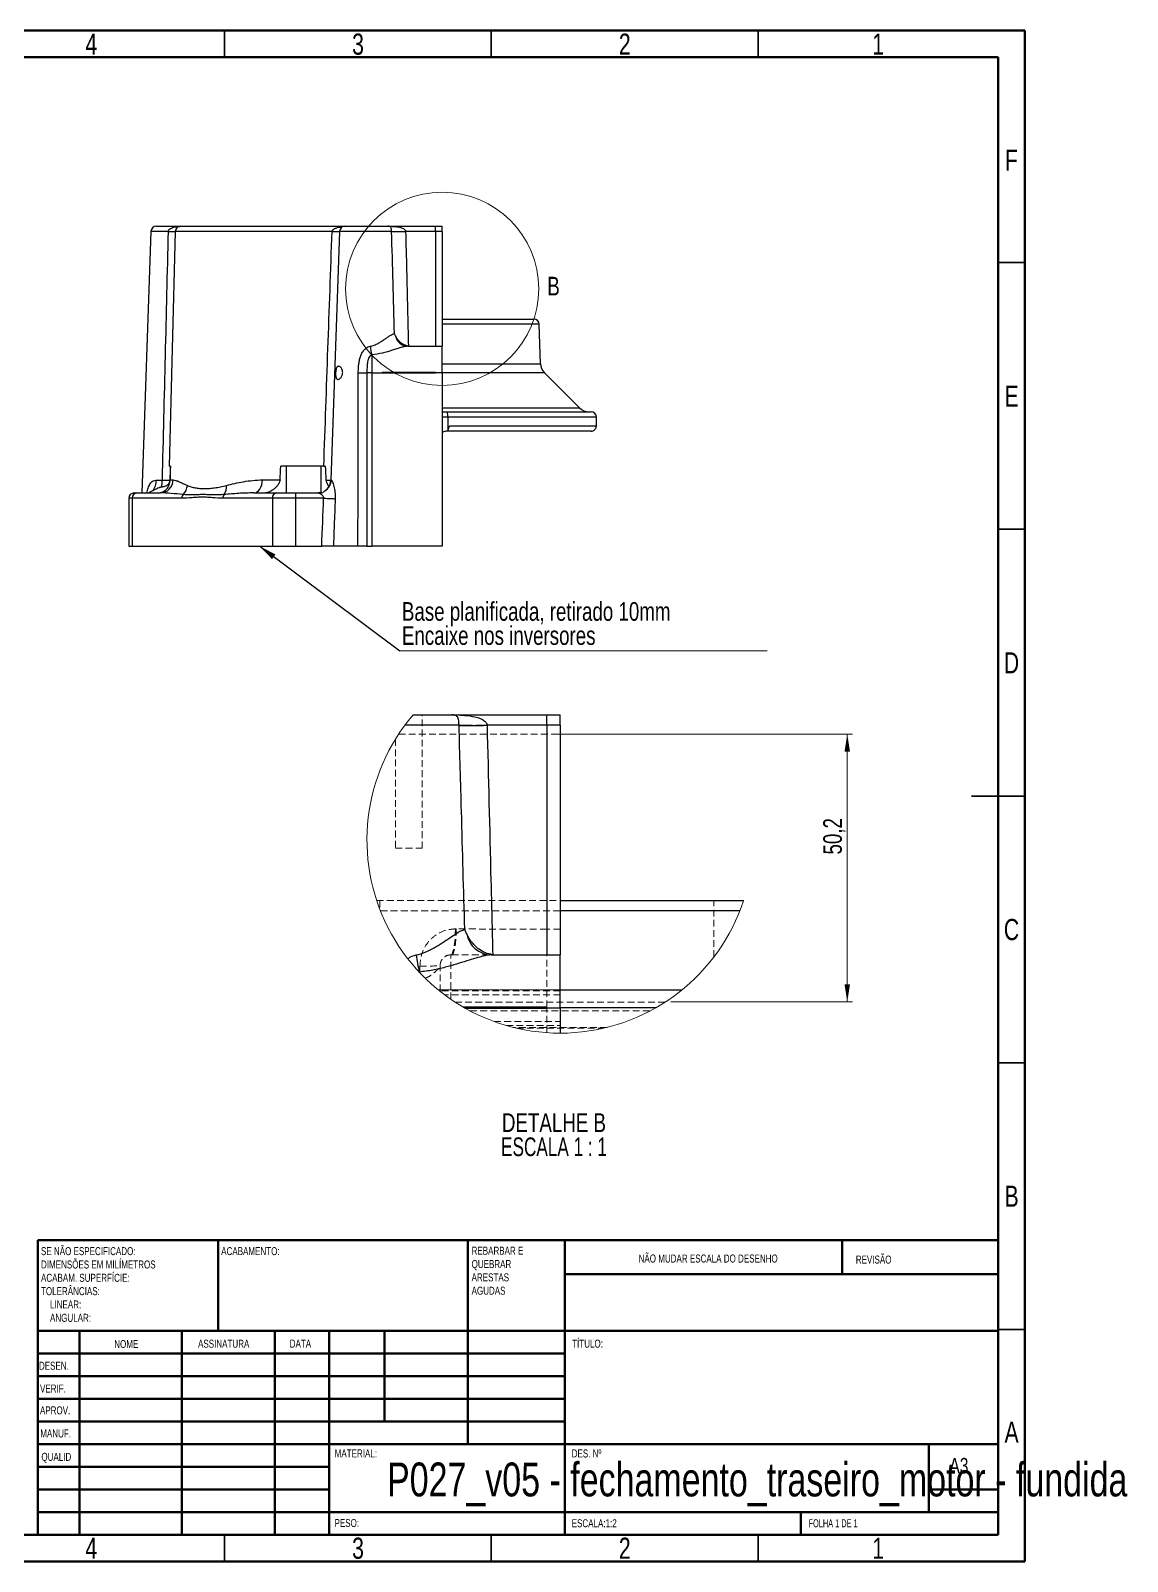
# Model space of a CAD drawing. Header units: millimetres. Extents: x 15 to 434, y 5 to 292.
# Drawn here: x 228.6 to 434.2, y 5 to 292 of the extents above; entities that cross this region are included whole.
import ezdxf

# ---------------------------------------------------------------- set-up
doc = ezdxf.new("R2010")
doc.units = ezdxf.units.MM
doc.linetypes.add('HIDDEN', pattern=[1.905, 1.27, -0.635])
doc.styles.add('SLDTEXTSTYLE0', font='TXT', dxfattribs={"width": 0.75})
doc.styles.add('SLDTEXTSTYLE1', font='TXT', dxfattribs={"width": 0.6875})
doc.dimstyles.new('SLDDIMSTYLE2', dxfattribs={"dimtxt": 0.18, "dimasz": 3.302, "dimexe": 0, "dimexo": 0.0625, "dimgap": 0, "dimtad": 0, "dimtih": 1, "dimtoh": 1, "dimdec": 0, "dimrnd": 1e-09, "dimzin": 0, "dimdsep": 46, "dimtxsty": 'Standard', "dimsah": 1, "dimcen": 0.09, "dimadec": 0, "dimazin": 0, "dimtfac": 3.302, "dimtdec": 0, "dimtofl": 0, "dimtmove": 0, "dimatfit": 3, "dimfxl": 1, "dimfrac": 2, "dimtolj": 1, "dimtzin": 0, "dimarcsym": 0})
doc.dimstyles.new('SLDDIMSTYLE7', dxfattribs={"dimtxt": 3.5, "dimasz": 3.302, "dimexe": 0, "dimexo": 0.0625, "dimgap": 0.875, "dimtad": 1, "dimdec": 1, "dimrnd": 1e-09, "dimzin": 12, "dimdsep": 46, "dimtxsty": 'SLDTEXTSTYLE0', "dimsah": 1, "dimcen": 0.09, "dimadec": 0, "dimazin": 3, "dimtfac": 1, "dimtdec": 1, "dimtofl": 0, "dimtmove": 0, "dimatfit": 3, "dimfxl": 1, "dimfrac": 2, "dimtolj": 1, "dimtzin": 12, "dimarcsym": 0})

# ---------------------------------------------------------------- blocks, each defined once
blk = doc.blocks.new('SW_NOTE_0')
at = {"color": 0, "linetype": 'Continuous', "lineweight": 0, "char_height": 1.5, "attachment_point": 1, "style": 'SLDTEXTSTYLE0'}
for s, insert in [('SE NÃO ESPECIFICADO:', (0, 1.93)), ('ACABAM. SUPERFÍCIE:', (0, -3.07)), ('DIMENSÕES EM MILÍMETROS', (0, -0.57)), ('TOLERÂNCIAS:', (0, -5.57)), ('LINEAR:', (1.69, -8.07)), ('ANGULAR:', (1.69, -10.57))]:
    blk.add_mtext(s, dxfattribs=dict(at, insert=insert))
blk = doc.blocks.new('SW_NOTE_1')
at = {"color": 0, "linetype": 'Continuous', "lineweight": 0, "char_height": 1.5, "attachment_point": 1, "style": 'SLDTEXTSTYLE0'}
for s, insert in [('REBARBAR E', (0, 1.93)), ('QUEBRAR', (0, -0.57)), ('ARESTAS', (0, -3.07)), ('AGUDAS', (0, -5.57))]:
    blk.add_mtext(s, dxfattribs=dict(at, insert=insert))
blk = doc.blocks.new('SW_NOTE_10')
at = {"color": 0, "linetype": 'Continuous', "lineweight": 0}
blk.add_line((68.83, 0), (0, 0), dxfattribs=at)
at = {"color": 0, "linetype": 'Continuous', "lineweight": 0, "char_height": 3.5, "attachment_point": 1, "style": 'SLDTEXTSTYLE0'}
for s, insert in [('Base planificada, retirado 10mm', (0.38, 9.15)), ('Encaixe nos inversores', (0.38, 4.63))]:
    blk.add_mtext(s, dxfattribs=dict(at, insert=insert))
blk = doc.blocks.new('_D_8')
at = {"color": 7, "linetype": 'Continuous', "lineweight": 18}
for p, q in [((326.41, 160.12), (382.73, 160.12)), ((381.73, 109.88), (381.73, 160.12)), ((348.63, 109.88), (382.73, 109.88))]:
    blk.add_line(p, q, dxfattribs=at)
for points in [[(381.73, 160.12), (381.22, 156.82), (382.24, 156.82)], [(381.73, 109.88), (382.24, 113.18), (381.22, 113.18)]]:
    blk.add_solid(points, dxfattribs=at)
at = {"color": 7, "linetype": 'Continuous', "lineweight": 18, "insert": (377.22, 137.53), "char_height": 3.5, "attachment_point": 1, "rotation": 90, "style": 'SLDTEXTSTYLE0'}
blk.add_mtext('50,2', dxfattribs=at)
blk = doc.blocks.new('SW_NOTE_11')
at = {"color": 0, "linetype": 'Continuous', "lineweight": 0, "char_height": 3.5, "attachment_point": 2}
for s, insert, style in [('DETALHE B', (13.12, 4.51), 'SLDTEXTSTYLE0'), ('ESCALA 1 : 1', (13.13, -0.01), 'SLDTEXTSTYLE1')]:
    blk.add_mtext(s, dxfattribs=dict(at, insert=insert, style=style))

msp = doc.modelspace()

# ---------------------------------------------------------------- linework, layer by layer
at = {"color": 7, "linetype": 'Continuous', "lineweight": 70}
for p, q in [((15, 292), (415, 292)), ((415, 292), (415, 5)), ((20, 287), (410, 287)), ((410, 287), (410, 10)), ((410, 10), (20, 10)), ((415, 5), (15, 5))]:
    msp.add_line(p, q, dxfattribs=at)
at = {"color": 7, "linetype": 'Continuous', "lineweight": 35}
for p, q in [((265, 287), (265, 292)), ((315, 287), (315, 292)), ((365, 287), (365, 292)), ((410, 248.5), (415, 248.5)), ((410, 198.5), (415, 198.5)), ((415, 148.5), (405, 148.5)), ((410, 148.5), (415, 148.5)), ((410, 98.5), (415, 98.5)), ((410, 48.5), (415, 48.5)), ((265, 10), (265, 5)), ((315, 10), (315, 5)), ((365, 10), (365, 5))]:
    msp.add_line(p, q, dxfattribs=at)
at = {"color": 7, "linetype": 'Continuous', "lineweight": 25}
for p, q in [((251.212, 254.359), (249.5, 205.324)), ((252.212, 255.324), (256.766, 255.324)), ((255.766, 254.35), (254.613, 210.324)), ((256.766, 255.324), (287.567, 255.324)), ((286.567, 254.359), (284.939, 207.737)), ((287.567, 255.324), (295.635, 255.324)), ((295.635, 255.324), (304.542, 255.324)), ((304.542, 254.35), (298.943, 254.35)), ((304.542, 254.35), (304.542, 255.324)), ((304.542, 255.324), (305.792, 255.324)), ((304.542, 254.35), (304.542, 232.824)), ((305.792, 254.35), (304.542, 254.35)), ((305.792, 254.35), (305.792, 255.324)), ((305.792, 254.35), (305.792, 232.824)), ((305.792, 237.904), (322.976, 237.904)), ((324.234, 229.531), (323.975, 236.939)), ((299.342, 232.824), (305.792, 232.824)), ((305.792, 227.824), (305.792, 232.824)), ((292.602, 231.209), (292.602, 227.824)), ((291.695, 227.814), (291.695, 227.814)), ((292.602, 227.824), (292.602, 195.324)), ((292.602, 227.824), (294.542, 227.824)), ((294.542, 227.923), (294.542, 227.824)), ((304.542, 227.923), (294.542, 227.923)), ((294.542, 227.824), (304.542, 227.824)), ((304.542, 227.824), (304.542, 227.923)), ((305.792, 227.824), (304.542, 227.824)), ((305.792, 227.824), (305.792, 195.324)), ((331.56, 221.256), (324.965, 227.851)), ((305.774, 220.524), (306.774, 220.524)), ((306.774, 220.524), (333.713, 220.524)), ((306.85, 219.524), (306.85, 216.899)), ((334.713, 217.899), (334.713, 219.524)), ((306.85, 216.899), (306.822, 216.899)), ((254.846, 210.324), (254.613, 210.324)), ((283.605, 210.324), (275.54, 210.324)), ((276.533, 210.324), (276.533, 205.324)), ((283.038, 210.324), (283.038, 205.324)), ((252.205, 207.737), (253.345, 207.737)), ((254.792, 207.758), (255.374, 207.758)), ((272.11, 207.758), (275.395, 207.758)), ((247.042, 204.324), (247.042, 195.324)), ((256.996, 204.324), (247.712, 204.324)), ((247.712, 204.324), (247.712, 195.324)), ((248.042, 205.324), (248.578, 205.324)), ((248.578, 205.324), (252.917, 205.324)), ((251.483, 205.693), (250.883, 205.376)), ((273.962, 204.324), (264.678, 204.324)), ((270.489, 205.324), (274.828, 205.324)), ((278.292, 204.324), (273.962, 204.324)), ((273.962, 204.324), (273.962, 195.324)), ((274.828, 205.324), (278.292, 205.324)), ((278.292, 205.324), (278.292, 204.324)), ((278.292, 205.324), (282.516, 205.324)), ((283.579, 204.324), (278.292, 204.324)), ((278.292, 204.324), (278.292, 195.324)), ((247.042, 195.324), (247.712, 195.324)), ((247.712, 195.324), (273.962, 195.324)), ((273.962, 195.324), (278.292, 195.324)), ((278.292, 195.324), (283.217, 195.324)), ((290.007, 195.324), (285.403, 195.324)), ((291.7, 195.324), (292.602, 195.324)), ((305.792, 195.324), (292.602, 195.324)), ((300.338, 163.717), (307.595, 163.717)), ((307.595, 163.717), (325.408, 163.717)), ((325.408, 161.77), (325.408, 163.717)), ((325.408, 163.717), (327.908, 163.717)), ((327.908, 161.77), (327.908, 163.717)), ((308.958, 161.726), (308.956, 161.787)), ((314.21, 161.787), (314.211, 161.77)), ((325.408, 161.77), (314.211, 161.77)), ((325.408, 161.77), (325.408, 118.717)), ((327.908, 161.77), (325.408, 161.77)), ((327.908, 161.77), (327.908, 118.717)), ((327.908, 128.877), (362.277, 128.877)), ((362.287, 128.876), (362.277, 128.877)), ((315.009, 118.717), (327.908, 118.717)), ((327.908, 108.717), (327.908, 118.717)), ((301.528, 115.488), (301.499, 115.471)), ((301.528, 115.488), (301.528, 115.44)), ((325.408, 108.916), (309.75, 108.916)), ((310.097, 108.717), (325.408, 108.717)), ((325.408, 108.717), (325.408, 108.916)), ((327.908, 108.717), (325.408, 108.717)), ((327.908, 108.717), (327.908, 104.034))]:
    msp.add_line(p, q, dxfattribs=at)
at = {"color": 8, "linetype": 'Continuous', "lineweight": 25}
for p, q in [((254.482, 254.359), (251.212, 254.359)), ((285.164, 254.35), (255.766, 254.35)), ((296.316, 254.359), (286.567, 254.359)), ((323.975, 236.939), (305.792, 236.939)), ((305.792, 229.531), (324.234, 229.531)), ((324.965, 227.851), (305.792, 227.851)), ((305.792, 221.256), (331.56, 221.256)), ((306.85, 219.524), (305.792, 219.524)), ((334.713, 219.524), (306.85, 219.524)), ((284.939, 207.737), (284.994, 207.737)), ((247.712, 204.324), (247.042, 204.324)), ((308.956, 161.787), (298.805, 161.787)), ((361.588, 126.947), (327.908, 126.947)), ((327.908, 112.132), (350.731, 112.132)), ((345.814, 108.771), (327.908, 108.771))]:
    msp.add_line(p, q, dxfattribs=at)
at = {"color": 7, "linetype": 'HIDDEN', "lineweight": 18}
for p, q in [((302.027, 138.717), (302.027, 163.717)), ((308.232, 163.597), (308.028, 163.644)), ((325.408, 161.77), (325.408, 163.717)), ((298.792, 161.77), (325.408, 161.77)), ((325.408, 161.77), (327.908, 161.77)), ((325.408, 161.77), (325.408, 123.506)), ((297.027, 159.15), (297.027, 138.717)), ((297.64, 160.117), (327.908, 160.117)), ((325.408, 108.916), (325.408, 160.117)), ((297.027, 138.717), (302.027, 138.717)), ((293.529, 128.877), (327.908, 128.877)), ((294.108, 128.877), (294.108, 127.255)), ((294.228, 126.947), (361.588, 126.947)), ((327.908, 126.947), (294.228, 126.947)), ((356.708, 118.296), (356.708, 128.877)), ((308.425, 123.586), (308.277, 123.586)), ((327.908, 123.506), (325.408, 123.506)), ((325.408, 123.506), (325.408, 118.664)), ((307.408, 118.717), (307.564, 118.717)), ((307.408, 110.396), (307.408, 118.717)), ((325.408, 118.664), (327.908, 118.664)), ((301.613, 116.586), (301.613, 115.35)), ((305.408, 116.607), (305.408, 116.717)), ((305.408, 111.873), (305.408, 116.607)), ((305.085, 112.132), (327.908, 112.132)), ((350.731, 112.132), (305.085, 112.132)), ((327.908, 111.967), (305.408, 111.967)), ((327.908, 111.217), (306.261, 111.217)), ((308.185, 109.877), (347.632, 109.877)), ((310.002, 108.771), (345.814, 108.771)), ((327.908, 108.771), (310.002, 108.771)), ((311.029, 108.209), (344.788, 108.209)), ((315.525, 106.217), (327.908, 106.217)), ((325.408, 104.12), (325.408, 108.717)), ((317.821, 105.467), (327.908, 105.467)), ((336.699, 105.117), (319.117, 105.117)), ((319.74, 104.967), (336.077, 104.967))]:
    msp.add_line(p, q, dxfattribs=at)
at = {"color": 7, "linetype": 'Continuous', "lineweight": 50}
for p, q in [((230, 65.25), (410, 65.25)), ((230, 65.25), (230, 10)), ((263.8, 48.25), (263.8, 65.25)), ((310.6, 65.25), (310.6, 27)), ((328.8, 65.25), (328.8, 10)), ((380.8, 58.875), (380.8, 65.25)), ((410, 58.875), (328.8, 58.875)), ((410, 48.25), (230, 48.25)), ((237.8, 48.25), (237.8, 10)), ((256.991, 48.25), (256.991, 10)), ((274.399, 48.25), (274.399, 10)), ((284.6, 10), (284.6, 48.25)), ((295, 31.25), (295, 48.25)), ((328.8, 44), (230, 44)), ((328.8, 39.75), (230, 39.75)), ((328.8, 35.5), (230, 35.5)), ((328.8, 31.25), (230, 31.25)), ((284.6, 27), (230, 27)), ((284.6, 27), (410, 27)), ((397, 14.25), (397, 27)), ((284.6, 22.75), (230, 22.75)), ((284.6, 18.5), (230, 18.5)), ((410, 18.5), (397, 18.5)), ((230, 14.25), (410, 14.25)), ((373, 10), (373, 14.25))]:
    msp.add_line(p, q, dxfattribs=at)
at = {"color": 7, "linetype": 'Continuous', "lineweight": 25, "flags": 128}
for points in [[(291.695, 227.814), (291.695, 225.815), (291.696, 217.82), (291.7, 195.324)], [(270.489, 205.324), (270.8, 205.37), (271.099, 205.508), (271.376, 205.732), (271.62, 206.033), (271.822, 206.401), (271.975, 206.822), (272.072, 207.28), (272.11, 207.758)], [(283.579, 204.324), (283.904, 204.311), (284.224, 204.298), (284.532, 204.285), (284.824, 204.274), (285.096, 204.263), (285.341, 204.253), (285.556, 204.244), (285.738, 204.237)]]:
    msp.add_lwpolyline(points, dxfattribs=at)
at = {"color": 7, "linetype": 'HIDDEN', "lineweight": 18, "flags": 128}
for points in [[(308.277, 123.586), (308.257, 122.63), (308.205, 121.714), (308.123, 120.872), (308.015, 120.136), (307.884, 119.533), (307.736, 119.085), (307.575, 118.81), (307.408, 118.717)], [(308.425, 123.586), (308.405, 122.63), (308.353, 121.714), (308.272, 120.872), (308.165, 120.136), (308.035, 119.533), (307.888, 119.085), (307.729, 118.81), (307.564, 118.717)]]:
    msp.add_lwpolyline(points, dxfattribs=at)
at = {"color": 7, "linetype": 'Continuous', "lineweight": 18}
msp.add_circle((305.792, 243.587), 18.105, dxfattribs=at)
at = {"color": 7, "linetype": 'Continuous', "lineweight": 25}
for centre, radius, start, end in [((252.212, 254.324), 1, 90, 178), ((256.766, 254.324), 1, 90, 178.5), ((287.567, 254.324), 1, 90, 178), ((295.635, 254.324), 1, 71.35128, 90), ((297.629, 288.969), 34.635, 267.82664, 272.17336), ((297.26, 298.861), 44.543, 268.78586, 272.16543), ((322.976, 236.904), 1, 2, 90), ((307.728, 234.884), 15.566, 187.64085, 193.65607), ((299.394, 235.22), 2.396, 190.35983, 268.76283), ((326.733, 229.619), 2.5, 182, 225), ((333.327, 223.024), 2.5, 225, 270), ((303.526, 219.772), 3.334, 355.72458, 13.02692), ((333.713, 219.524), 1, 0, 90), ((249.155, 207.665), 3.051, 319.72322, 1.33591), ((252.897, 207.802), 2.478, 270.46584, 358.99104), ((248.392, 207.771), 4.954, 343.81728, 359.60655), ((253.944, 225.889), 18.162, 268.11098, 272.46155), ((255.34, 206.935), 2.697, 314.94157, 355.36089), ((262.742, 206.463), 2.615, 326.67804, 5.5822), ((282.492, 207.82), 2.504, 301.76852, 358.09683), ((282.441, 207.824), 2.5, 320.50332, 358), ((248.042, 204.324), 1, 90, 180), ((248.65, 204.386), 0.94, 94.40196, 183.81124), ((258.079, 204.334), 1.083, 140.30573, 180.55861), ((265.761, 204.334), 1.083, 140.30529, 180.5585), ((274.9, 204.386), 0.94, 94.40202, 183.81118), ((307.595, 161.717), 2, 71.35109, 89.99985), ((311.583, 231.007), 69.27, 267.82664, 272.17336), ((310.845, 250.792), 89.086, 268.78586, 272.16543), ((315.113, 123.509), 4.792, 190.35983, 268.76282), ((331.78, 122.838), 31.132, 187.64085, 193.65607)]:
    msp.add_arc(centre, radius, start, end, dxfattribs=at)
at = {"color": 8, "linetype": 'Continuous', "lineweight": 25}
for centre, radius, start, end in [((255.927, 298.275), 43.94, 268.11546, 269.78943), ((255.402, 293.026), 38.709, 268.63712, 270.53764), ((286.296, 282.979), 28.643, 267.73673, 270.5419), ((287.024, 303.562), 49.247, 267.83487, 269.46674), ((284.731, 224.151), 16.421, 267.67812, 270.72465)]:
    msp.add_arc(centre, radius, start, end, dxfattribs=at)
at = {"color": 7, "linetype": 'Continuous', "lineweight": 18}
msp.add_arc((327.908, 140.243), 36.21, 139.58817, 341.70391, dxfattribs=at)
at = {"color": 7, "linetype": 'HIDDEN', "lineweight": 18}
msp.add_arc((302.415, 148.418), 31.841, 268.55628, 275.39386, dxfattribs=at)
at = {"color": 7, "linetype": 'Continuous', "lineweight": 25}
for points in [[(253.345, 207.737), (253.732, 223.267), (254.113, 238.798), (254.482, 254.328)], [(254.482, 254.328), (254.482, 254.338), (254.482, 254.349), (254.482, 254.359)], [(283.605, 210.324), (284.116, 225), (284.633, 239.675), (285.164, 254.35)], [(285.164, 254.35), (285.164, 254.353), (285.164, 254.356), (285.164, 254.359)], [(296.316, 254.328), (296.316, 254.338), (296.316, 254.349), (296.316, 254.359)], [(296.852, 235.22), (296.676, 241.59), (296.497, 247.959), (296.316, 254.328)], [(298.943, 254.359), (298.943, 254.356), (298.943, 254.353), (298.943, 254.35)], [(297.037, 234.789), (296.967, 234.934), (296.905, 235.078), (296.852, 235.22)], [(290.007, 195.324), (290.025, 206.131), (290.045, 216.938), (290.069, 227.745)], [(254.828, 210.324), (254.799, 209.463), (254.765, 208.603), (254.724, 207.743)], [(254.846, 210.324), (254.828, 209.469), (254.81, 208.614), (254.792, 207.758)], [(275.395, 207.758), (275.442, 208.614), (275.49, 209.469), (275.54, 210.324)], [(283.605, 210.324), (283.715, 210.324), (283.819, 210.324), (283.919, 210.324)], [(284.066, 207.743), (284.015, 208.602), (283.966, 209.463), (283.919, 210.324)], [(283.265, 205.324), (283.013, 205.324), (282.761, 205.324), (282.516, 205.324)], [(283.217, 195.324), (283.337, 198.324), (283.458, 201.324), (283.579, 204.324)], [(283.265, 205.324), (283.47, 205.439), (283.646, 205.577), (283.81, 205.691)]]:
    msp.add_open_spline(points, degree=3, dxfattribs=at)
at = {"color": 8, "linetype": 'Continuous', "lineweight": 25}
for points, knots in [([(254.482, 254.359), (254.49, 254.407), (254.506, 254.505), (254.614, 254.697), (254.858, 254.913), (255.372, 255.139), (255.983, 255.254), (256.43, 255.28), (256.599, 255.29)], [0, 0, 0, 0, 0.0573778, 0.1178421, 0.2566888, 0.438467, 0.7864426, 1, 1, 1, 1]), ([(285.164, 254.359), (285.175, 254.407), (285.198, 254.51), (285.351, 254.706), (285.679, 254.916), (286.314, 255.134), (286.839, 255.201), (287.176, 255.244)], [0, 0, 0, 0, 0.0632242, 0.1350134, 0.3136875, 0.5593007, 1, 1, 1, 1]), ([(295.642, 255.323), (295.7, 255.322), (295.901, 255.32), (296.383, 255.308), (297.131, 255.261), (297.9, 255.136), (298.484, 254.916), (298.777, 254.706), (298.913, 254.51), (298.933, 254.407), (298.943, 254.359)], [0, 0, 0, 0, 0.0476937, 0.1642797, 0.3966234, 0.6688592, 0.8142772, 0.9200635, 0.9625674, 1, 1, 1, 1]), ([(296.316, 254.359), (296.315, 254.407), (296.312, 254.505), (296.297, 254.697), (296.26, 254.913), (296.171, 255.138), (296.081, 255.238), (295.971, 255.26), (295.954, 255.264)], [0, 0, 0, 0, 0.0672988, 0.1382177, 0.301072, 0.5142807, 0.9224235, 1, 1, 1, 1]), ([(306.85, 216.899), (306.879, 216.997), (306.923, 217.144), (306.982, 217.331), (307.026, 217.463), (307.068, 217.578), (307.111, 217.683), (307.154, 217.768), (307.193, 217.831), (307.228, 217.87), (307.258, 217.892), (307.283, 217.899), (307.306, 217.899), (307.335, 217.899), (307.39, 217.899), (307.465, 217.899), (307.64, 217.899), (307.902, 217.899), (308.369, 217.899), (308.951, 217.899), (309.878, 217.899), (311.031, 217.899), (312.855, 217.899), (315.094, 217.899), (317.688, 217.899), (320.168, 217.899), (322.511, 217.899), (324.698, 217.899), (326.224, 217.899), (327.201, 217.899), (327.706, 217.899), (328.197, 217.899), (328.671, 217.899), (329.13, 217.899), (329.573, 217.899), (329.998, 217.899), (330.407, 217.899), (330.799, 217.899), (331.173, 217.899), (331.53, 217.899), (331.868, 217.899), (332.189, 217.899), (332.491, 217.899), (332.775, 217.899), (333.04, 217.899), (333.286, 217.899), (333.513, 217.899), (333.721, 217.899), (333.909, 217.899), (334.078, 217.899), (334.227, 217.899), (334.357, 217.899), (334.466, 217.899), (334.556, 217.899), (334.626, 217.899), (334.676, 217.899), (334.707, 217.899), (334.711, 217.899), (334.713, 217.899)], [0, 0, 0, 0, 0.00669298, 0.01005774, 0.01289966, 0.01575787, 0.01814744, 0.02032105, 0.02201839, 0.02298033, 0.02375669, 0.02440578, 0.02463994, 0.02528146, 0.02633034, 0.0282549, 0.03017945, 0.03787762, 0.04557579, 0.06097186, 0.07636794, 0.10715799, 0.13794805, 0.19951137, 0.2610747, 0.32263802, 0.38420135, 0.44576468, 0.507328, 0.52431669, 0.54130538, 0.55829407, 0.57528276, 0.59227145, 0.60926014, 0.62624883, 0.64323752, 0.66022621, 0.6772149, 0.69420359, 0.71119228, 0.72818097, 0.74516966, 0.76215835, 0.77914704, 0.79613572, 0.81312441, 0.8301131, 0.84710179, 0.86409048, 0.88107917, 0.89806786, 0.91505655, 0.93204524, 0.94903393, 0.96602262, 0.98301131, 1, 1, 1, 1]), ([(250.459, 205.324), (250.521, 205.633), (250.646, 206.256), (250.956, 206.921), (251.295, 207.348), (251.636, 207.618), (251.959, 207.729), (252.168, 207.736), (252.205, 207.737)], [0, 0, 0, 0, 0.25921339, 0.52340047, 0.65346926, 0.78831251, 0.96277453, 1, 1, 1, 1]), ([(307.609, 163.715), (307.726, 163.714), (308.126, 163.71), (309.086, 163.686), (310.576, 163.593), (312.121, 163.343), (313.301, 162.899), (313.886, 162.474), (314.152, 162.085), (314.191, 161.883), (314.21, 161.787)], [0, 0, 0, 0, 0.04819972, 0.16555837, 0.39751099, 0.66618253, 0.80940605, 0.91563178, 0.95989988, 1, 1, 1, 1]), ([(308.956, 161.787), (308.954, 161.881), (308.95, 162.066), (308.923, 162.411), (308.865, 162.801), (308.726, 163.249), (308.473, 163.552), (308.267, 163.59), (308.232, 163.597)], [0, 0, 0, 0, 0.1360089, 0.2658162, 0.4988893, 0.6995126, 0.9491642, 1, 1, 1, 1])]:
    msp.add_open_spline(points, degree=3, knots=knots, dxfattribs=at)
at = {"color": 7, "linetype": 'Continuous', "lineweight": 25}
for points, knots in [([(298.943, 254.35), (299.064, 249.501), (299.183, 244.652), (299.301, 239.803), (299.358, 237.482), (299.414, 235.162), (299.471, 232.841)], [0, 0, 0, 0, 0.029115654, 0.029115654, 0.029115654, 0.043049259, 0.043049259, 0.043049259, 0.043049259]), ([(290.069, 227.745), (290.064, 228.242), (290.082, 228.738), (290.158, 229.48), (290.191, 229.727), (290.281, 230.215), (290.337, 230.456), (290.482, 230.931), (290.57, 231.165), (290.734, 231.499), (290.793, 231.608), (290.924, 231.819), (290.997, 231.922), (291.152, 232.115), (291.235, 232.206), (291.416, 232.376), (291.513, 232.455), (291.721, 232.594), (291.829, 232.654), (292.057, 232.752), (292.177, 232.79), (292.3, 232.814)], [0, 0, 0, 0, 0.25, 0.25, 0.375, 0.375, 0.5, 0.5, 0.625, 0.625, 0.6875, 0.6875, 0.75, 0.75, 0.8125, 0.8125, 0.875, 0.875, 0.9375, 0.9375, 1, 1, 1, 1]), ([(292.3, 232.814), (292.569, 232.867), (292.823, 232.947), (293.31, 233.136), (293.543, 233.247), (293.994, 233.486), (294.211, 233.614), (294.624, 233.872), (294.822, 234.002), (295.203, 234.257), (295.387, 234.384), (295.736, 234.62), (295.9, 234.73), (296.211, 234.926), (296.357, 235.012), (296.627, 235.149), (296.747, 235.197), (296.852, 235.22)], [0, 0, 0, 0, 0.125, 0.125, 0.25, 0.25, 0.375, 0.375, 0.5, 0.5, 0.625, 0.625, 0.75, 0.75, 0.875, 0.875, 1, 1, 1, 1]), ([(299.342, 232.824), (299.182, 232.824), (298.992, 232.797), (298.67, 232.729), (298.556, 232.702), (298.321, 232.641), (298.199, 232.608), (297.824, 232.5), (297.561, 232.419), (297.147, 232.289), (297.005, 232.245), (296.719, 232.155), (296.574, 232.11), (296.134, 231.973), (295.833, 231.882), (295.216, 231.707), (294.9, 231.623), (293.939, 231.393), (293.281, 231.271), (292.602, 231.209)], [0, 0, 0, 0, 0.125, 0.125, 0.1875, 0.1875, 0.25, 0.25, 0.375, 0.375, 0.4375, 0.4375, 0.5, 0.5, 0.625, 0.625, 0.75, 0.75, 1, 1, 1, 1]), ([(299.471, 232.841), (299.325, 232.858), (299.182, 232.888), (298.905, 232.97), (298.767, 233.024), (298.509, 233.148), (298.387, 233.219), (298.156, 233.376), (298.047, 233.462), (297.745, 233.731), (297.572, 233.929), (297.27, 234.347), (297.143, 234.566), (297.037, 234.789)], [0, 0, 0, 0, 0.125, 0.125, 0.25, 0.25, 0.375, 0.375, 0.5, 0.5, 0.75, 0.75, 1, 1, 1, 1]), ([(292.602, 231.209), (292.528, 231.185), (292.461, 231.151), (292.334, 231.065), (292.276, 231.012), (292.124, 230.842), (292.047, 230.708), (291.929, 230.427), (291.886, 230.281), (291.819, 229.983), (291.795, 229.833), (291.738, 229.377), (291.719, 229.067), (291.696, 228.444), (291.693, 228.13), (291.695, 227.814)], [0, 0, 0, 0, 0.0625, 0.0625, 0.125, 0.125, 0.25, 0.25, 0.375, 0.375, 0.5, 0.5, 0.75, 0.75, 1, 1, 1, 1]), ([(286.435, 226.624), (286.346, 226.581), (286.264, 226.565), (286.112, 226.592), (286.048, 226.635), (285.967, 226.75), (285.944, 226.796), (285.903, 226.902), (285.885, 226.963), (285.857, 227.096), (285.846, 227.168), (285.829, 227.323), (285.823, 227.405), (285.817, 227.573), (285.817, 227.66), (285.82, 227.836), (285.825, 227.923), (285.837, 228.096), (285.846, 228.182), (285.868, 228.344), (285.882, 228.421), (285.914, 228.568), (285.932, 228.635), (285.975, 228.756), (285.999, 228.811), (286.052, 228.905), (286.081, 228.944), (286.144, 229.008), (286.179, 229.032), (286.287, 229.08), (286.368, 229.082), (286.494, 229.043), (286.538, 229.023), (286.625, 228.97), (286.668, 228.937), (286.754, 228.86), (286.797, 228.815), (286.879, 228.712), (286.918, 228.656), (286.99, 228.53), (287.024, 228.461), (287.08, 228.313), (287.102, 228.234), (287.134, 228.066), (287.142, 227.98), (287.143, 227.805), (287.135, 227.716), (287.103, 227.546), (287.08, 227.463), (287.023, 227.307), (286.99, 227.234), (286.915, 227.098), (286.875, 227.036), (286.792, 226.923), (286.748, 226.872), (286.659, 226.781), (286.614, 226.741), (286.524, 226.674), (286.479, 226.646), (286.435, 226.624)], [0, 0, 0, 0, 0.0625, 0.0625, 0.125, 0.125, 0.15625, 0.15625, 0.1875, 0.1875, 0.21875, 0.21875, 0.25, 0.25, 0.28125, 0.28125, 0.3125, 0.3125, 0.34375, 0.34375, 0.375, 0.375, 0.40625, 0.40625, 0.4375, 0.4375, 0.46875, 0.46875, 0.5, 0.5, 0.5625, 0.5625, 0.59375, 0.59375, 0.625, 0.625, 0.65625, 0.65625, 0.6875, 0.6875, 0.71875, 0.71875, 0.75, 0.75, 0.78125, 0.78125, 0.8125, 0.8125, 0.84375, 0.84375, 0.875, 0.875, 0.90625, 0.90625, 0.9375, 0.9375, 0.96875, 0.96875, 1, 1, 1, 1]), ([(291.695, 227.814), (291.617, 227.807), (291.523, 227.8), (291.358, 227.79), (291.299, 227.786), (291.173, 227.78), (291.105, 227.777), (290.895, 227.768), (290.744, 227.762), (290.501, 227.755), (290.416, 227.753), (290.245, 227.749), (290.156, 227.747), (290.069, 227.745)], [0, 0, 0, 0, 0.25, 0.25, 0.375, 0.375, 0.5, 0.5, 0.75, 0.75, 0.875, 0.875, 1, 1, 1, 1]), ([(292.602, 227.824), (292.506, 227.824), (292.413, 227.824), (292.231, 227.823), (292.144, 227.822), (291.985, 227.82), (291.911, 227.819), (291.787, 227.817), (291.735, 227.815), (291.695, 227.814)], [0, 0, 0, 0, 0.25, 0.25, 0.5, 0.5, 0.75, 0.75, 1, 1, 1, 1]), ([(306.822, 216.899), (306.721, 216.895), (306.404, 216.881), (306.034, 216.801), (305.832, 216.685), (305.792, 216.661)], [0, 0, 0, 0, 0.2703885, 0.8543019, 1, 1, 1, 1]), ([(333.713, 216.899), (333.688, 216.899), (333.639, 216.899), (333.244, 216.899), (332.617, 216.899), (331.741, 216.899), (330.628, 216.899), (329.288, 216.899), (327.732, 216.899), (325.975, 216.899), (324.03, 216.899), (321.916, 216.899), (319.65, 216.899), (317.253, 216.899), (314.744, 216.899), (312.147, 216.899), (309.927, 216.899), (308.355, 216.899), (307.622, 216.899), (307.323, 216.899), (307.239, 216.899), (307.203, 216.899), (307.176, 216.899), (307.147, 216.899), (307.094, 216.899), (307.037, 216.899), (306.992, 216.899), (306.964, 216.899), (306.956, 216.899), (306.954, 216.899)], [0, 0, 0, 0, 0.0622065, 0.124413, 0.1866195, 0.248826, 0.3110325, 0.3732391, 0.4354456, 0.497652, 0.5598586, 0.6220651, 0.6842716, 0.7464781, 0.8086846, 0.8708911, 0.9330977, 0.9642095, 0.9797665, 0.9836558, 0.9847448, 0.9856005, 0.9860998, 0.9866571, 0.9880421, 0.9920533, 0.9975201, 0.9993974, 1, 1, 1, 1]), ([(333.713, 216.899), (333.839, 216.912), (334.032, 216.933), (334.265, 217.057), (334.425, 217.187), (334.554, 217.347), (334.679, 217.58), (334.7, 217.773), (334.713, 217.899)], [0, 0, 0, 0, 0.2394564, 0.3683606, 0.4999999, 0.6316397, 0.760543, 1, 1, 1, 1]), ([(252.479, 205.324), (252.565, 205.324), (252.652, 205.329), (252.821, 205.347), (252.903, 205.36), (253.145, 205.413), (253.301, 205.466), (253.586, 205.597), (253.718, 205.676), (253.958, 205.855), (254.065, 205.954), (254.258, 206.169), (254.344, 206.286), (254.493, 206.533), (254.557, 206.664), (254.636, 206.873), (254.66, 206.944), (254.703, 207.094), (254.722, 207.172), (254.753, 207.331), (254.766, 207.413), (254.784, 207.582), (254.79, 207.67), (254.792, 207.758)], [0, 0, 0, 0, 0.0625, 0.0625, 0.125, 0.125, 0.25, 0.25, 0.375, 0.375, 0.5, 0.5, 0.625, 0.625, 0.75, 0.75, 0.8125, 0.8125, 0.875, 0.875, 0.9375, 0.9375, 1, 1, 1, 1]), ([(254.724, 207.743), (254.721, 207.686), (254.716, 207.63), (254.699, 207.522), (254.688, 207.469), (254.647, 207.318), (254.612, 207.229), (254.524, 207.065), (254.473, 206.994), (254.358, 206.865), (254.294, 206.807), (254.084, 206.652), (253.923, 206.575), (253.557, 206.454), (253.36, 206.414), (253.149, 206.39)], [0, 0, 0, 0, 0.0625, 0.0625, 0.125, 0.125, 0.25, 0.25, 0.375, 0.375, 0.5, 0.5, 0.75, 0.75, 1, 1, 1, 1]), ([(255.374, 207.758), (255.523, 207.758), (255.69, 207.723), (256.059, 207.607), (256.262, 207.525), (256.704, 207.33), (256.944, 207.218), (257.459, 206.975), (257.734, 206.846), (258.028, 206.717)], [0, 0, 0, 0, 0.25, 0.25, 0.5, 0.5, 0.75, 0.75, 1, 1, 1, 1]), ([(258.028, 206.717), (258.25, 206.62), (258.482, 206.538), (258.969, 206.395), (259.224, 206.335), (259.755, 206.236), (260.032, 206.197), (260.605, 206.146), (260.903, 206.132), (261.518, 206.132), (261.836, 206.146), (262.49, 206.198), (262.826, 206.237), (263.515, 206.335), (263.869, 206.395), (264.594, 206.538), (264.965, 206.62), (265.345, 206.717)], [0, 0, 0, 0, 0.125, 0.125, 0.25, 0.25, 0.375, 0.375, 0.5, 0.5, 0.625, 0.625, 0.75, 0.75, 0.875, 0.875, 1, 1, 1, 1]), ([(265.345, 206.717), (266.353, 206.975), (267.418, 207.232), (269.109, 207.524), (269.69, 207.606), (270.879, 207.723), (271.487, 207.758), (272.11, 207.758)], [0, 0, 0, 0, 0.5, 0.5, 0.75, 0.75, 1, 1, 1, 1]), ([(275.395, 207.758), (275.386, 207.581), (275.338, 207.414), (275.194, 207.092), (275.101, 206.945), (274.893, 206.665), (274.777, 206.532), (274.534, 206.286), (274.406, 206.171), (274.143, 205.956), (274.005, 205.855), (273.729, 205.676), (273.591, 205.598), (273.384, 205.499), (273.315, 205.469), (273.181, 205.418), (273.116, 205.396), (272.924, 205.343), (272.802, 205.324), (272.693, 205.324)], [0, 0, 0, 0, 0.125, 0.125, 0.25, 0.25, 0.375, 0.375, 0.5, 0.5, 0.625, 0.625, 0.75, 0.75, 0.8125, 0.8125, 0.875, 0.875, 1, 1, 1, 1]), ([(284.525, 206.556), (284.508, 206.603), (284.48, 206.66), (284.424, 206.762), (284.404, 206.799), (284.359, 206.879), (284.335, 206.923), (284.285, 207.018), (284.259, 207.069), (284.208, 207.179), (284.183, 207.24), (284.113, 207.433), (284.075, 207.582), (284.066, 207.743)], [0, 0, 0, 0, 0.25, 0.25, 0.375, 0.375, 0.5, 0.5, 0.625, 0.625, 0.75, 0.75, 1, 1, 1, 1]), ([(284.994, 207.737), (285.02, 207.737), (285.054, 207.704), (285.113, 207.611), (285.135, 207.572), (285.179, 207.483), (285.202, 207.434), (285.271, 207.27), (285.319, 207.141), (285.413, 206.852), (285.459, 206.695), (285.542, 206.363), (285.581, 206.186), (285.647, 205.818), (285.674, 205.63), (285.717, 205.243), (285.731, 205.044), (285.746, 204.642), (285.746, 204.44), (285.738, 204.237)], [0, 0, 0, 0, 0.125, 0.125, 0.1875, 0.1875, 0.25, 0.25, 0.375, 0.375, 0.5, 0.5, 0.625, 0.625, 0.75, 0.75, 0.875, 0.875, 1, 1, 1, 1]), ([(250.956, 205.424), (250.956, 205.425), (250.958, 205.429), (250.931, 205.397), (250.89, 205.382), (250.882, 205.379)], [0, 0, 0, 0, 0.2896462, 0.8516878, 1, 1, 1, 1]), ([(253.149, 206.39), (253.078, 206.382), (253.007, 206.369), (252.864, 206.332), (252.792, 206.309), (252.58, 206.231), (252.442, 206.168), (252.166, 206.034), (252.028, 205.962), (251.755, 205.824), (251.619, 205.756), (251.483, 205.693)], [0, 0, 0, 0, 0.125, 0.125, 0.25, 0.25, 0.5, 0.5, 0.75, 0.75, 1, 1, 1, 1]), ([(257.245, 205.026), (256.482, 205.099), (255.739, 205.172), (254.295, 205.284), (253.595, 205.324), (252.917, 205.324)], [0, 0, 0, 0, 0.5, 0.5, 1, 1, 1, 1]), ([(264.678, 204.324), (264.037, 204.324), (263.397, 204.379), (262.437, 204.452), (262.116, 204.476), (261.476, 204.509), (261.156, 204.519), (260.516, 204.519), (260.196, 204.509), (259.556, 204.476), (259.236, 204.452), (258.276, 204.379), (257.636, 204.324), (256.996, 204.324)], [0, 0, 0, 0, 0.25, 0.25, 0.375, 0.375, 0.5, 0.5, 0.625, 0.625, 0.75, 0.75, 1, 1, 1, 1]), ([(264.927, 205.026), (264.585, 204.999), (264.244, 204.986), (263.568, 204.974), (263.233, 204.975), (262.568, 204.982), (262.239, 204.987), (261.586, 204.996), (261.263, 204.998), (260.622, 204.998), (260.305, 204.996), (259.677, 204.987), (259.366, 204.982), (258.751, 204.975), (258.446, 204.974), (257.841, 204.986), (257.542, 204.999), (257.245, 205.026)], [0, 0, 0, 0, 0.125, 0.125, 0.25, 0.25, 0.375, 0.375, 0.5, 0.5, 0.625, 0.625, 0.75, 0.75, 0.875, 0.875, 1, 1, 1, 1]), ([(270.489, 205.324), (269.521, 205.324), (268.574, 205.284), (266.721, 205.172), (265.815, 205.099), (264.927, 205.026)], [0, 0, 0, 0, 0.5, 0.5, 1, 1, 1, 1]), ([(283.579, 204.324), (283.585, 204.365), (283.585, 204.405), (283.577, 204.486), (283.567, 204.526), (283.528, 204.638), (283.489, 204.703), (283.396, 204.824), (283.344, 204.877), (283.236, 204.973), (283.18, 205.016), (283.01, 205.134), (282.894, 205.198), (282.734, 205.269), (282.683, 205.288), (282.591, 205.316), (282.55, 205.324), (282.516, 205.324)], [0, 0, 0, 0, 0.0625, 0.0625, 0.125, 0.125, 0.25, 0.25, 0.375, 0.375, 0.5, 0.5, 0.75, 0.75, 0.875, 0.875, 1, 1, 1, 1]), ([(283.81, 205.691), (283.999, 205.857), (284.234, 206.063), (284.348, 206.206), (284.371, 206.234)], [0, 0, 0, 0, 0.803675, 1, 1, 1, 1]), ([(285.738, 204.237), (285.676, 202.571), (285.613, 200.906), (285.55, 199.24), (285.501, 197.935), (285.452, 196.629), (285.403, 195.324)], [0, 0, 0, 0, 0.01, 0.01, 0.01, 0.017838273, 0.017838273, 0.017838273, 0.017838273]), ([(285.403, 195.324), (285.294, 195.324), (285.162, 195.324), (284.93, 195.324), (284.847, 195.324), (284.672, 195.324), (284.581, 195.324), (284.296, 195.324), (284.087, 195.324), (283.768, 195.324), (283.66, 195.324), (283.441, 195.324), (283.329, 195.324), (283.217, 195.324)], [0, 0, 0, 0, 0.25, 0.25, 0.375, 0.375, 0.5, 0.5, 0.75, 0.75, 0.875, 0.875, 1, 1, 1, 1]), ([(291.7, 195.324), (291.619, 195.324), (291.52, 195.324), (291.288, 195.324), (291.154, 195.324), (290.864, 195.324), (290.706, 195.324), (290.367, 195.324), (290.19, 195.324), (290.007, 195.324)], [0, 0, 0, 0, 0.25, 0.25, 0.5, 0.5, 0.75, 0.75, 1, 1, 1, 1]), ([(310.028, 123.51), (310.028, 123.521), (309.824, 130.873), (309.47, 143.611), (309.11, 156.339), (308.958, 161.726)], [0, 0, 0, 0, 0.0008514, 0.5770981, 1, 1, 1, 1]), ([(314.211, 161.77), (314.451, 152.071), (314.806, 137.732), (315.153, 123.393), (315.266, 118.751)], [0, 0, 0, 0, 0.6763321, 1, 1, 1, 1]), ([(300.925, 118.698), (301.5, 118.852), (302.635, 119.155), (303.723, 119.719), (304.768, 120.306), (305.752, 120.917), (307.055, 121.81), (308.211, 122.584), (309.159, 123.2), (309.778, 123.421), (310.028, 123.51)], [0, 0, 0, 0, 0.1721471, 0.3392806, 0.352821, 0.519505, 0.6746532, 0.8099799, 0.9233383, 1, 1, 1, 1]), ([(310.398, 122.647), (310.27, 122.928), (310.14, 123.214), (310.029, 123.507), (310.028, 123.51)], [0, 0, 0, 0, 0.9879327, 1, 1, 1, 1]), ([(315.266, 118.751), (314.8, 118.846), (313.884, 119.031), (312.769, 119.688), (311.903, 120.434), (311.171, 121.291), (310.692, 122.051), (310.448, 122.546), (310.398, 122.647)], [0, 0, 0, 0, 0.2182834, 0.4289673, 0.5876576, 0.7451645, 0.9479892, 1, 1, 1, 1]), ([(299.372, 117.955), (299.407, 117.992), (299.725, 118.329), (300.3, 118.548), (300.812, 118.671), (300.925, 118.698)], [0, 0, 0, 0, 0.0878102, 0.7993812, 1, 1, 1, 1]), ([(315.009, 118.717), (314.791, 118.703), (314.303, 118.672), (313.33, 118.455), (312.019, 118.09), (310.328, 117.557), (308.43, 116.96), (306.304, 116.35), (303.996, 115.794), (302.361, 115.591), (301.528, 115.488)], [0, 0, 0, 0, 0.04721282, 0.1054174, 0.21475705, 0.34115338, 0.48812069, 0.64449037, 0.81894739, 1, 1, 1, 1])]:
    msp.add_open_spline(points, degree=3, knots=knots, dxfattribs=at)
at = {"color": 7, "linetype": 'HIDDEN', "lineweight": 18}
for points, knots in [([(307.729, 163.695), (307.518, 163.706), (307.305, 163.717), (307.092, 163.717), (307.089, 163.717)], [0, 0, 0, 0, 0.9888579, 1, 1, 1, 1]), ([(307.089, 163.717), (307.094, 163.717), (307.241, 163.717), (307.414, 163.717), (307.583, 163.715), (307.609, 163.715)], [0, 0, 0, 0, 0.02616899, 0.85023578, 1, 1, 1, 1]), ([(308.277, 123.586), (307.725, 123.544), (306.422, 123.443), (304.527, 122.523), (302.905, 120.929), (301.821, 118.876), (301.683, 117.353), (301.613, 116.586)], [0, 0, 0, 0, 0.1546301, 0.3649336, 0.5742045, 0.7856567, 1, 1, 1, 1]), ([(325.408, 123.506), (322.578, 123.517), (316.917, 123.538), (311.256, 123.57), (308.425, 123.586)], [0, 0, 0, 0, 0.4999986, 1, 1, 1, 1]), ([(305.408, 116.717), (305.421, 116.897), (305.437, 117.117), (305.568, 117.534), (305.796, 117.963), (306.288, 118.416), (306.854, 118.677), (307.243, 118.705), (307.408, 118.717)], [0, 0, 0, 0, 0.171696, 0.209815, 0.4183176, 0.6278347, 0.8416038, 1, 1, 1, 1]), ([(307.564, 118.717), (310.528, 118.707), (316.476, 118.685), (322.424, 118.671), (325.408, 118.664)], [0, 0, 0, 0, 0.4983144, 1, 1, 1, 1]), ([(302.614, 114.333), (302.788, 114.404), (303.401, 114.658), (304.12, 115.216), (304.785, 115.798), (305.2, 116.183), (305.344, 116.477), (305.408, 116.607)], [0, 0, 0, 0, 0.1532536, 0.5429407, 0.7336427, 0.8818267, 1, 1, 1, 1])]:
    msp.add_open_spline(points, degree=3, knots=knots, dxfattribs=at)

# ---------------------------------------------------------------- block references
at = {"color": 7, "linetype": 'Continuous', "lineweight": 0}
for name, p in [('SW_NOTE_10', (297.87, 175.704)), ('SW_NOTE_11', (313.632, 84.497)), ('SW_NOTE_0', (230.594, 61.987)), ('SW_NOTE_1', (311.309, 62.069))]:
    msp.add_blockref(name, p, dxfattribs=at)

# ---------------------------------------------------------------- texts
for s, insert, char_height, attachment_point, style in [('4', (240.018, 291.453), 3.969, 2, 'SLDTEXTSTYLE0'), ('3', (290.018, 291.453), 3.969, 2, 'SLDTEXTSTYLE0'), ('2', (340.018, 291.453), 3.969, 2, 'SLDTEXTSTYLE0'), ('1', (387.518, 291.453), 3.969, 2, 'SLDTEXTSTYLE0'), ('F', (412.495, 269.703), 3.969, 2, 'SLDTEXTSTYLE0'), ('E', (412.534, 225.453), 3.969, 2, 'SLDTEXTSTYLE0'), ('D', (412.511, 175.453), 3.969, 2, 'SLDTEXTSTYLE0'), ('C', (412.511, 125.453), 3.969, 2, 'SLDTEXTSTYLE0'), ('B', (412.534, 75.453), 3.969, 2, 'SLDTEXTSTYLE0'), ('ACABAMENTO:', (264.371, 63.919), 1.5, 1, 'SLDTEXTSTYLE0'), ('NÃO MUDAR ESCALA DO DESENHO', (342.615, 62.533), 1.5, 1, 'SLDTEXTSTYLE0'), ('REVISÃO', (383.328, 62.335), 1.5, 1, 'SLDTEXTSTYLE0'), ('NOME', (244.322, 46.501), 1.5, 1, 'SLDTEXTSTYLE0'), ('ASSINATURA', (260.034, 46.562), 1.5, 1, 'SLDTEXTSTYLE0'), ('DATA', (277.215, 46.576), 1.5, 1, 'SLDTEXTSTYLE0'), ('TÍTULO:', (330.163, 46.576), 1.5, 1, 'SLDTEXTSTYLE0'), ('DESEN.', (230.212, 42.43), 1.5, 1, 'SLDTEXTSTYLE0'), ('VERIF.', (230.41, 38.154), 1.5, 1, 'SLDTEXTSTYLE0'), ('APROV.', (230.402, 34.064), 1.5, 1, 'SLDTEXTSTYLE0'), ('MANUF.', (230.455, 29.734), 1.5, 1, 'SLDTEXTSTYLE0'), ('A', (412.534, 31.203), 3.969, 2, 'SLDTEXTSTYLE0'), ('MATERIAL:', (285.646, 25.986), 1.5, 1, 'SLDTEXTSTYLE0'), ('DES. Nº', (330.074, 25.986), 1.5, 1, 'SLDTEXTSTYLE0'), ('QUALID', (230.669, 25.35), 1.5, 1, 'SLDTEXTSTYLE0'), ('P027_v05 - fechamento_traseiro_motor - fundida', (364.849, 23.536), 6.35, 2, 'SLDTEXTSTYLE0'), ('A3', (400.871, 24.406), 2.9104, 1, 'SLDTEXTSTYLE0'), ('PESO:', (285.618, 12.949), 1.4986, 1, 'SLDTEXTSTYLE0'), ('ESCALA:1:2', (330.074, 12.9), 1.5, 1, 'SLDTEXTSTYLE0'), ('FOLHA 1 DE 1', (374.478, 12.9), 1.5, 1, 'SLDTEXTSTYLE1'), ('4', (240.018, 9.453), 3.969, 2, 'SLDTEXTSTYLE0'), ('3', (290.018, 9.453), 3.969, 2, 'SLDTEXTSTYLE0'), ('2', (340.018, 9.453), 3.969, 2, 'SLDTEXTSTYLE0'), ('1', (387.518, 9.453), 3.969, 2, 'SLDTEXTSTYLE0')]:
    msp.add_mtext(s, dxfattribs=dict(at, insert=insert, char_height=char_height, attachment_point=attachment_point, style=style))
at = {"color": 7, "linetype": 'Continuous', "lineweight": 18, "insert": (325.499, 245.84), "char_height": 3.5, "attachment_point": 1, "style": 'SLDTEXTSTYLE0'}
msp.add_mtext('B', dxfattribs=at)

# ---------------------------------------------------------------- dimensions: what is measured, and where the dimension line sits
at = {"color": 7, "linetype": 'Continuous', "lineweight": 18}
dim = msp.add_linear_dim(base=(381.732, 160.117), p1=(347.632, 109.877), p2=(325.408, 160.117), angle=90, dimstyle='SLDDIMSTYLE7', dxfattribs=at)
dim.commit()
dim.dimension.update_dxf_attribs({"geometry": '_D_8', "text_midpoint": (381.732, 142.211), "dimtype": 160})

# ---------------------------------------------------------------- leaders
at = {"color": 7, "linetype": 'Continuous', "lineweight": 0}
msp.add_leader([(271.583, 195.324), (297.87, 175.704)], dimstyle='SLDDIMSTYLE2', dxfattribs=at)

doc.saveas('drawing.dxf')
